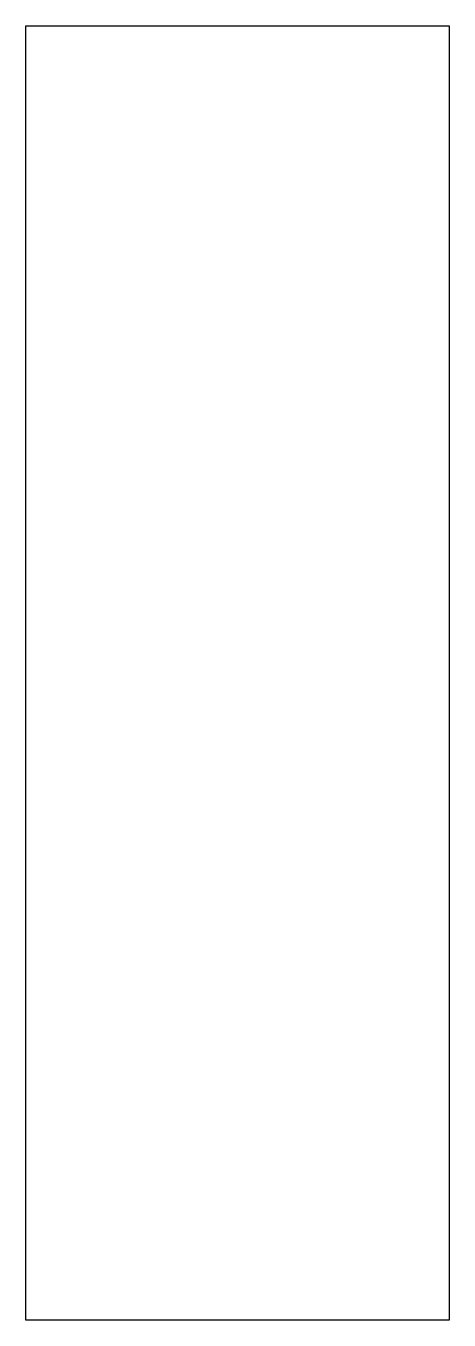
# Model space of a CAD drawing. Header units: millimetres. Extents: x -60 to -10, y -78 to 75.
import ezdxf

# ---------------------------------------------------------------- set-up
doc = ezdxf.new("R2010")
doc.units = ezdxf.units.MM
doc.layers.add('Shape2DView002', color=7, linetype='CONTINUOUS')

msp = doc.modelspace()

# ---------------------------------------------------------------- linework, layer by layer
at = {"layer": 'Shape2DView002'}
for p, q in [((-60, 75), (-10, 75)), ((-60, -78), (-60, 75)), ((-10, 75), (-10, -78)), ((-10, -78), (-60, -78))]:
    msp.add_line(p, q, dxfattribs=at)

doc.saveas('drawing.dxf')
